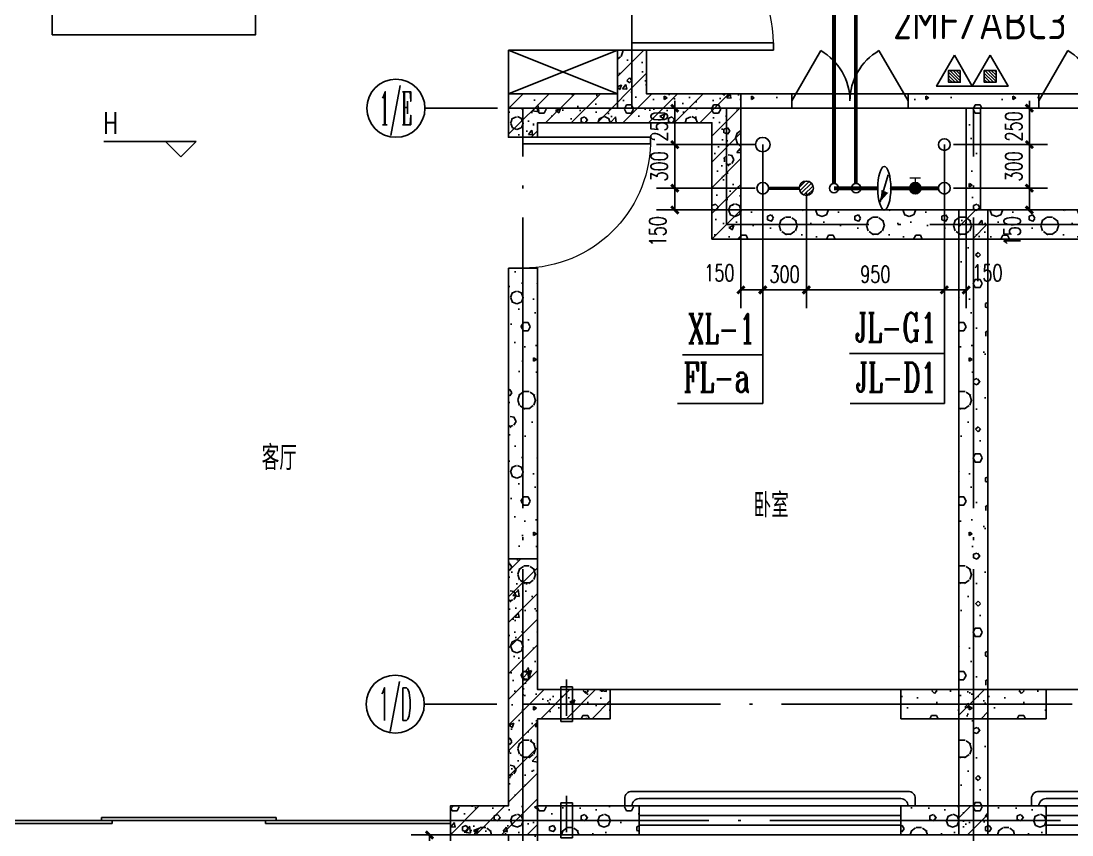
# Model space of a CAD drawing. Extents: x -287580 to -53108, y -522338 to -82629.
# Drawn here: x -147340 to -140107, y -471022 to -465422 of the extents above; entities that cross this region are included whole.
import ezdxf
from ezdxf.enums import TextEntityAlignment as Align

# ---------------------------------------------------------------- set-up
doc = ezdxf.new("R2010")
doc.units = 0
doc.header["$LTSCALE"] = 1000
doc.header["$MEASUREMENT"] = 0
for name, pattern in [('CONTINOUS', [0]), ('DASH', [0.35, 0.25, -0.1]), ('DOTE', [2.42, 2, -0.2, 0.02, -0.2])]:
    doc.linetypes.add(name, pattern=pattern)
for name, color, linetype in [('AXIS', 3, 'Continuous'), ('AXIS_TEXT', 7, 'Continuous'), ('DIM_ELEV', 3, 'Continuous'), ('DIM_废水', 3, 'Continuous'), ('DIM_消防', 3, 'Continuous'), ('DIM_给水', 3, 'Continuous'), ('DOTE', 99, 'Continuous'), ('EQUIP_地漏', 7, 'Continuous'), ('EQUIP_消防', 1, 'Continuous'), ('PIPE-废水', 31, 'Continuous'), ('PIPE-给水', 3, 'Continuous'), ('PUB_HATCH', 8, 'Continuous'), ('PUB_TEXT', 7, 'Continuous'), ('TWT_DIM', 3, 'Continuous'), ('VALVE_给水', 7, 'Continuous'), ('VPIPE-废水', 31, 'Continuous'), ('VPIPE-消防', 1, 'Continuous'), ('VPIPE-给水', 3, 'Continuous'), ('WALL', 9, 'Continuous'), ('WINDOW', 99, 'Continuous'), ('家具', 187, 'Continuous'), ('文字2', 7, 'Continuous'), ('栏杆', 169, 'Continuous'), ('空调、空调洞', 66, 'Continuous'), ('给排水标注', 4, 'Continuous'), ('给排水留洞', 6, 'Continuous'), ('面层', 215, 'Continuous'), ('面积', 6, 'Continuous')]:
    doc.layers.add(name, color=color, linetype=linetype)
doc.styles.add('_TCH_AXIS', font='COMPLEX', dxfattribs={"bigfont": 'GBCBIG'})
doc.styles.add('_TCH_DIM', font='SIMPLEX', dxfattribs={"bigfont": 'GBCBIG'})
doc.styles.add('_TCH_DIM_T3', font='SIMPLEX', dxfattribs={"width": 0.705882, "bigfont": 'GBCBIG'})
doc.styles.add('_TWT_SERIAL', font='COMPLEX', dxfattribs={"width": 0.8, "height": 3, "bigfont": 'HZTXT'})
doc.styles.add('COMPLEX', font='COMPLEX')
doc.styles.get("Standard").update_dxf_attribs({"font": 'gbenor.shx', "bigfont": 'gbcbig.shx'})
doc.dimstyles.new('_TWT_ARCH&&50', dxfattribs={"dimtxt": 114.75, "dimasz": 50, "dimexe": 125, "dimexo": 150, "dimgap": 50, "dimtad": 1, "dimdec": 0, "dimzin": 0, "dimdsep": 46, "dimtxsty": '_TCH_DIM_T3', "dimblk": 'ARCHTICK', "dimcen": 0.09, "dimclrd": 4, "dimclre": 4, "dimclrt": 4, "dimazin": 2, "dimtfac": 1, "dimtdec": 0, "dimtix": 1, "dimtmove": 2, "dimatfit": 3, "dimfxl": 0, "dimtolj": 1, "dimtzin": 0, "dimarcsym": 0})
pattern_1 = [(45, (225104.3, 821774), (-88.388348, 88.388348), []), (50, (225104.3, 821774), (358.63009, -31.37607), [37.5, -412.5]), (355, (225104.3, 821774), (-69.37567, 376.09607), [30, -330]), (100.4514, (225134.2, 821771.4), (289.25469, 344.71977), [31.8701, -350.57106]), (46.1842, (225104.3, 821874), (533.62052, -82.7595), [56.25, -618.75]), (96.6356, (225148.77, 821867.1), (467.33135, 487.05894), [47.80514, -525.8565]), (351.1842, (225104.3, 821874), (467.33097, 487.0593), [45, -495]), (21, (225154.3, 821849), (298.45353, -201.30945), [37.5, -412.5]), (326, (225154.3, 821849), (121.65767, 362.57502), [30, -330]), (71.4514, (225179.17, 821832.22), (420.11131, 161.26525), [31.8701, -350.57106]), (37.5, (225104.3, 821774), (6.079928, 166.446927), [0, -326, 0, -335, 0, -331.25]), (7.5, (225104.3, 821774), (131.53477, 197.205856), [0, -191, 0, -318.5, 0, -126.25]), (327.5, (224992.8, 821774), (266.911218, -11.277436), [0, -125, 0, -390, 0, -517.5]), (317.5, (224942.8, 821774), (291.593085, 50.05249), [0, -162.5, 0, -259, 0, -367.5])]
pattern_2 = [(45, (215520.8, 801911.87), (-88.388348, 88.388348), []), (50, (215520.8, 801911.87), (358.63009, -31.37607), [37.5, -412.5]), (355, (215520.8, 801911.87), (-69.37567, 376.09607), [30, -330]), (100.4514, (215550.7, 801909.25), (289.25469, 344.71977), [31.8701, -350.57106]), (46.1842, (215520.8, 802011.87), (533.62052, -82.7595), [56.25, -618.75]), (96.6356, (215565.27, 802004.97), (467.33135, 487.05894), [47.80514, -525.8565]), (351.1842, (215520.8, 802011.87), (467.33097, 487.0593), [45, -495]), (21, (215570.8, 801986.87), (298.45353, -201.30945), [37.5, -412.5]), (326, (215570.8, 801986.87), (121.65767, 362.57502), [30, -330]), (71.4514, (215595.67, 801970.1), (420.11131, 161.26525), [31.8701, -350.57106]), (37.5, (215520.8, 801911.87), (6.079928, 166.446927), [0, -326, 0, -335, 0, -331.25]), (7.5, (215520.8, 801911.87), (131.53477, 197.205856), [0, -191, 0, -318.5, 0, -126.25]), (327.5, (215409.3, 801911.87), (266.911218, -11.277436), [0, -125, 0, -390, 0, -517.5]), (317.5, (215359.3, 801911.87), (291.593085, 50.05249), [0, -162.5, 0, -259, 0, -367.5])]
pattern_3 = [(0, (177, -183), (300, 600), [0, -600]), (0, (-174, -264), (300, 600), [0, -600]), (0, (21, -270), (300, 600), [0, -600]), (0, (234, -93), (300, 600), [0, -600]), (0, (-15, -300), (300, 600), [0, -600]), (0, (294, 285), (300, 600), [0, -600]), (0, (111, 237), (300, 600), [0, -600]), (0, (207, 162), (300, 600), [0, -600]), (0, (-282, 150), (300, 600), [0, -600]), (0, (12, 123), (300, 600), [0, -600]), (0, (-102, -30), (300, 600), [0, -600]), (0, (-96, -255), (300, 600), [0, -600]), (0, (129, -279), (300, 600), [0, -600]), (0, (294, -15), (300, 600), [0, -600]), (0, (-267, -108), (300, 600), [0, -600]), (0, (-216, -6), (300, 600), [0, -600]), (0, (18, -48), (300, 600), [0, -600]), (0, (-66, -135), (300, 600), [0, -600]), (0, (-114, 63), (300, 600), [0, -600]), (0, (-39, 288), (300, 600), [0, -600]), (0, (-243, -234), (300, 600), [0, -600]), (0, (87, 165), (300, 600), [0, -600]), (0, (-192, 174), (300, 600), [0, -600]), (0, (-240, 252), (300, 600), [0, -600]), (130.601294, (257.143, 97.143), (-1499.9999834, 1800.0000079), [26.34155, -11037.111]), (18.434949, (214.29, 108.57), (1499.999994, 599.999996), [27.10524, -3767.6279]), (90, (214.3, 82.86), (300, 600), [25.7143, -1174.28565]), (161.56505, (240, 74.29), (-1500.000008, 599.999955), [27.10524, -3767.6279]), (53.130102, (240, 74.29), (300, 600), [28.5714, -2971.4285]), (135, (262.86, -231.43), (-300.00004, 599.99996), [24.24366, -1672.8126]), (45, (228.57, -231.43), (300, 600), [24.24366, -1672.8126]), (135, (245.71, -248.57), (-300.00004, 599.99996), [24.24366, -1672.8126]), (45, (245.71, -248.57), (300, 600), [24.24366, -1672.8126]), (116.56505, (-25.7, 171.43), (-5e-05, 1199.99997), [31.9438, -638.8765]), (180, (-40, 200), (-300, 600), [34.2857, -565.71425]), (63.43495, (-88.57, 171.43), (3e-06, 1200), [31.9438, -638.8765]), (116.56505, (-74.3, 142.86), (-5e-05, 1199.99997), [31.9438, -638.8765]), (0, (-74.3, 142.86), (300, 600), [34.2857, -565.71425]), (63.43495, (-40, 142.86), (3e-06, 1200), [31.9438, -638.8765]), (107.102728, (200, -31.429), (-899.9999656, 3000.0000048), [38.86135, -16282.9025]), (143.972626, (188.57, 5.714), (-5699.9999277, 4199.9999952), [38.86135, -8122.02]), (180, (157.14, 28.6), (-300, 600), [37.14286, -562.8571]), (36.027373, (88.57, 5.714), (5699.999958, 4199.9999547), [38.86135, -8122.02]), (71.565051, (77.14, -28.57), (900.000005, 2999.999995), [36.1403, -3758.5928]), (107.102728, (88.571, -65.714), (-899.9999656, 3000.0000048), [38.86135, -16282.9025]), (143.972626, (120, -88.57), (-5699.9999277, 4199.9999952), [38.86135, -8122.02]), (0, (120, -88.6), (300, 600), [37.14286, -562.8571]), (36.027373, (157.143, -88.57), (5699.999958, 4199.9999547), [38.86135, -8122.02]), (71.565051, (188.57, -65.71), (900.000005, 2999.999995), [36.1403, -3758.5928]), (150.255118, (205.714, 248.57), (-900.000002, 599.999993), [23.035, -4814.3196]), (90, (185.7, 237.14), (300, 600), [22.85714, -1177.14275]), (29.744881, (185.714, 237.14), (900, 599.999997), [23.035, -4814.3196]), (116.56505, (65.7, -177.14), (-5e-05, 1199.99997), [31.9438, -638.8765]), (168.690067, (51.43, -148.57), (-2700.000002, 599.999985), [29.13725, -6089.6855]), (41.185925, (0, -162.857), (7499.9999546, 6599.9999423), [30.37184, -12725.802]), (90, (0, -191.43), (300, 600), [28.5714, -1171.4285]), (138.814074, (22.857, -211.429), (-7499.9998667, 6600.000042), [30.37184, -12725.802]), (16.699244, (22.857, -211.429), (9899.9999255, 2999.9999686), [29.82945, -12498.5375]), (60.945396, (51.43, -202.857), (299.9999992, 599.9999947), [29.4161, -12325.3395]), (109.983106, (-185.714, 74.286), (-1500.0000056, 4199.9999889), [33.442, -14012.1975]), (155.556045, (-197.143, 105.714), (-3900.0000149, 1799.9999626), [34.523, -14465.1315]), (24.4439547, (-260, 105.714), (3900.000002, 1799.9999913), [34.523, -14465.1315]), (70.0168934, (-271.429, 74.286), (1500.0000045, 4199.9999896), [33.442, -14012.1975]), (109.983106, (-260, 42.857), (-1500.0000056, 4199.9999889), [33.442, -14012.1975]), (160.016893, (-228.57, 31.43), (-1500.000001, 599.9999727), [33.442, -6989.3775]), (19.983107, (-228.57, 31.43), (1499.999992, 599.999999), [33.442, -6989.3775]), (70.0168934, (-197.143, 42.857), (1500.0000045, 4199.9999896), [33.442, -14012.1975]), (122.005383, (37.14, 20), (-300.00004, 599.999969), [26.9542, -5633.434]), (18.434949, (-2.86, 34.29), (1499.999994, 599.999996), [27.10524, -3767.6279]), (90, (-2.86, 8.57), (300, 600), [25.7143, -1174.28565]), (161.56505, (22.86, 0), (-1500.000008, 599.999955), [27.10524, -3767.6279]), (54.462322, (22.857, 0), (2099.999997, 2999.9999955), [24.5781, -10298.2115]), (116.56505, (-137.14, -125.7), (-5e-05, 1199.99997), [31.9438, -638.8765]), (180, (-151.4, -97.14), (-300, 600), [31.4286, -568.5714]), (59.036243, (-200, -125.714), (300.000001, 599.999997), [33.3197, -6963.822]), (120.963756, (-182.857, -154.286), (-300.000041, 599.9999724), [33.3197, -6963.822]), (0, (-182.86, -154.3), (300, 600), [31.4286, -568.5714]), (63.43495, (-151.43, -154.3), (3e-06, 1200), [31.9438, -638.8765])]

# ---------------------------------------------------------------- blocks, each defined once
blk = doc.blocks.new('SDFASDFS')
at = {"layer": '给排水标注', "ltscale": 0.05, "const_width": 56.3}
blk.add_lwpolyline([(-45303, -121619, -1), (-45303, -121676, -1)], format="xyb", close=True, dxfattribs=at)
at = {"layer": '给排水标注', "ltscale": 0.05, "const_width": 11.4}
for points in [[(-45201, -121592), (-45201, -121703)], [(-45246, -121647), (-45201, -121647)]]:
    blk.add_lwpolyline(points, dxfattribs=at)
at = {"layer": '给排水标注', "ltscale": 0.05}
blk.add_circle((-45303, -121647), 56.8, dxfattribs=at)
blk = doc.blocks.new('A$C06D6341B')
at = {"layer": '空调、空调洞', "linetype": 'DASH'}
for p, q in [((80, 290), (0, 290)), ((0, 290), (0, 50)), ((40, 0), (40, 340)), ((80, 50), (80, 290)), ((0, 50), (80, 50))]:
    blk.add_line(p, q, dxfattribs=at)
blk = doc.blocks.new('A$C35BA6BDB')
at = {"layer": 'PUB_HATCH'}
h = blk.add_hatch(dxfattribs=at)
h.set_pattern_fill('钢筋混凝土', color=256, scale=50, style=0)
h.set_pattern_definition(pattern_1)
h.paths.add_polyline_path([(10550, 5400), (10550, 5100), (11200, 5100), (11200, 4100), (11000, 4100), (11000, 4900), (10350, 4900), (9800, 4900), (9800, 4800), (9600, 4800), (9600, 5100), (10350, 5100), (10350, 5400)])
h = blk.add_hatch(dxfattribs=at)
h.set_pattern_fill('钢筋混凝土', color=256, scale=50, style=0)
h.set_pattern_definition(pattern_1)
h.paths.add_polyline_path([(9800, 1900), (9800, 1000), (10300, 1000), (10300, 800), (9800, 800), (9800, 0), (9200, 0), (9200, 200), (9600, 200), (9600, 1000), (9600, 1900)])
at = {"layer": 'WALL'}
for points in [[(10550, 5400), (10550, 5100), (11200, 5100), (11200, 4100), (11000, 4100), (11000, 4900), (10350, 4900), (9800, 4900), (9800, 4800), (9600, 4800), (9600, 5100), (10350, 5100), (10350, 5400)], [(9800, 1900), (9800, 1000), (10300, 1000), (10300, 800), (9800, 800), (9800, 0), (9200, 0), (9200, 200), (9600, 200), (9600, 1000), (9600, 1900)]]:
    blk.add_lwpolyline(points, close=True, dxfattribs=at)
blk = doc.blocks.new('A$C47FD7EE8')
at = {"layer": 'PUB_HATCH'}
h = blk.add_hatch(dxfattribs=at)
h.set_pattern_fill('钢筋混凝土', color=256, scale=50, style=0)
h.set_pattern_definition(pattern_2)
h.paths.add_polyline_path([(12900, 6400), (12700, 6400), (12700, 6200), (12900, 6200)])
h = blk.add_hatch(dxfattribs=at)
h.set_pattern_fill('钢筋混凝土', color=256, scale=50, style=0)
h.set_pattern_definition(pattern_2)
h.paths.add_polyline_path([(12900, 3100), (12700, 3100), (12700, 2900), (12900, 2900)])
h = blk.add_hatch(dxfattribs=at)
h.set_pattern_fill('钢筋混凝土', color=256, scale=50, style=0)
h.set_pattern_definition(pattern_2)
h.paths.add_polyline_path([(12900, 2300), (12700, 2300), (12700, 2100), (12900, 2100)])
at = {"color": 6}
for points in [[(12900, 6400), (12700, 6400), (12700, 6200), (12900, 6200)], [(12900, 3100), (12700, 3100), (12700, 2900), (12900, 2900)], [(12900, 2300), (12700, 2300), (12700, 2100), (12900, 2100)]]:
    blk.add_lwpolyline(points, close=True, dxfattribs=at)
blk = doc.blocks.new('_ArchTick')
at = {"color": 0, "linetype": 'ByBlock', "const_width": 0.4}
blk.add_lwpolyline([(-0.5, -0.5), (0.5, 0.5)], dxfattribs=at)
blk = doc.blocks.new('*D724')
at = {"layer": 'Defpoints', "color": 0}
for p in [(-142840, -466571.7), (-142136.2, -466571.7), (-142136.2, -466721.5)]:
    blk.add_point(p, dxfattribs=at)
at = {"layer": 'TWT_DIM', "color": 4, "lineweight": -2}
for p, q in [((-142286.2, -466571.7), (-142965, -466571.7)), ((-142840, -466721.5), (-142840, -466571.7)), ((-142286.2, -466721.5), (-142965, -466721.5))]:
    blk.add_line(p, q, dxfattribs=at)
at = {"layer": 'TWT_DIM', "color": 4, "lineweight": -2, "xscale": 50, "yscale": 50, "zscale": 50}
for p, rotation in [((-142840, -466571.7), 90), ((-142840, -466721.5), 270)]:
    blk.add_blockref('_ArchTick', p, dxfattribs=dict(at, rotation=rotation))
at = {"layer": 'TWT_DIM', "color": 4, "insert": (-142957.5, -466867.9), "char_height": 114.75, "attachment_point": 5, "rotation": 90, "style": '_TCH_DIM_T3'}
blk.add_mtext('\\A1;150', dxfattribs=at)
blk = doc.blocks.new('*D725')
at = {"layer": 'Defpoints', "color": 0}
for p in [(-142840, -466271.7), (-142136.2, -466271.7), (-142136.2, -466571.7)]:
    blk.add_point(p, dxfattribs=at)
at = {"layer": 'TWT_DIM', "color": 4, "lineweight": -2}
for p, q in [((-142840, -466271.7), (-142840, -466221.7)), ((-142286.2, -466271.7), (-142965, -466271.7)), ((-142840, -466571.7), (-142840, -466271.7)), ((-142286.2, -466571.7), (-142965, -466571.7)), ((-142840, -466571.7), (-142840, -466621.7))]:
    blk.add_line(p, q, dxfattribs=at)
at = {"layer": 'TWT_DIM', "color": 4, "lineweight": -2, "xscale": 50, "yscale": 50, "zscale": 50}
for p, rotation in [((-142840, -466271.7), 270), ((-142840, -466571.7), 90)]:
    blk.add_blockref('_ArchTick', p, dxfattribs=dict(at, rotation=rotation))
at = {"layer": 'TWT_DIM', "color": 4, "insert": (-142947.4, -466421.7), "char_height": 114.75, "attachment_point": 5, "rotation": 90, "style": '_TCH_DIM_T3'}
blk.add_mtext('\\A1;300', dxfattribs=at)
blk = doc.blocks.new('*D726')
at = {"layer": 'Defpoints', "color": 0}
for p in [(-142840, -466021.5), (-142136.2, -466021.5), (-142136.2, -466271.7)]:
    blk.add_point(p, dxfattribs=at)
at = {"layer": 'TWT_DIM', "color": 4, "lineweight": -2}
for p, q in [((-142840, -466021.5), (-142840, -465971.5)), ((-142286.2, -466021.5), (-142965, -466021.5)), ((-142840, -466271.7), (-142840, -466021.5)), ((-142286.2, -466271.7), (-142965, -466271.7)), ((-142840, -466271.7), (-142840, -466321.7))]:
    blk.add_line(p, q, dxfattribs=at)
at = {"layer": 'TWT_DIM', "color": 4, "lineweight": -2, "xscale": 50, "yscale": 50, "zscale": 50}
for p, rotation in [((-142840, -466021.5), 270), ((-142840, -466271.7), 90)]:
    blk.add_blockref('_ArchTick', p, dxfattribs=dict(at, rotation=rotation))
at = {"layer": 'TWT_DIM', "color": 4, "insert": (-142947.4, -466146.6), "char_height": 114.75, "attachment_point": 5, "rotation": 90, "style": '_TCH_DIM_T3'}
blk.add_mtext('\\A1;250', dxfattribs=at)
blk = doc.blocks.new('*D727')
at = {"layer": 'Defpoints', "color": 0}
for p in [(-141071.5, -466571.7), (-140400, -466571.7), (-141071.5, -466721.5)]:
    blk.add_point(p, dxfattribs=at)
at = {"layer": 'TWT_DIM', "color": 4, "lineweight": -2}
for p, q in [((-140921.5, -466571.7), (-140275, -466571.7)), ((-140400, -466721.5), (-140400, -466571.7)), ((-140921.5, -466721.5), (-140275, -466721.5))]:
    blk.add_line(p, q, dxfattribs=at)
at = {"layer": 'TWT_DIM', "color": 4, "lineweight": -2, "xscale": 50, "yscale": 50, "zscale": 50}
for p, rotation in [((-140400, -466571.7), 90), ((-140400, -466721.5), 270)]:
    blk.add_blockref('_ArchTick', p, dxfattribs=dict(at, rotation=rotation))
at = {"layer": 'TWT_DIM', "color": 4, "insert": (-140517.5, -466867.9), "char_height": 114.75, "attachment_point": 5, "rotation": 90, "style": '_TCH_DIM_T3'}
blk.add_mtext('\\A1;150', dxfattribs=at)
blk = doc.blocks.new('*D728')
at = {"layer": 'Defpoints', "color": 0}
for p in [(-141071.5, -466271.7), (-140400, -466271.7), (-141071.5, -466571.7)]:
    blk.add_point(p, dxfattribs=at)
at = {"layer": 'TWT_DIM', "color": 4, "lineweight": -2}
for p, q in [((-140400, -466271.7), (-140400, -466221.7)), ((-140921.5, -466271.7), (-140275, -466271.7)), ((-140400, -466571.7), (-140400, -466271.7)), ((-140921.5, -466571.7), (-140275, -466571.7)), ((-140400, -466571.7), (-140400, -466621.7))]:
    blk.add_line(p, q, dxfattribs=at)
at = {"layer": 'TWT_DIM', "color": 4, "lineweight": -2, "xscale": 50, "yscale": 50, "zscale": 50}
for p, rotation in [((-140400, -466271.7), 270), ((-140400, -466571.7), 90)]:
    blk.add_blockref('_ArchTick', p, dxfattribs=dict(at, rotation=rotation))
at = {"layer": 'TWT_DIM', "color": 4, "insert": (-140507.4, -466421.7), "char_height": 114.75, "attachment_point": 5, "rotation": 90, "style": '_TCH_DIM_T3'}
blk.add_mtext('\\A1;300', dxfattribs=at)
blk = doc.blocks.new('*D729')
at = {"layer": 'Defpoints', "color": 0}
for p in [(-141071.5, -466021.5), (-140400, -466021.5), (-141071.5, -466271.7)]:
    blk.add_point(p, dxfattribs=at)
at = {"layer": 'TWT_DIM', "color": 4, "lineweight": -2}
for p, q in [((-140400, -466021.5), (-140400, -465971.5)), ((-140921.5, -466021.5), (-140275, -466021.5)), ((-140400, -466271.7), (-140400, -466021.5)), ((-140921.5, -466271.7), (-140275, -466271.7)), ((-140400, -466271.7), (-140400, -466321.7))]:
    blk.add_line(p, q, dxfattribs=at)
at = {"layer": 'TWT_DIM', "color": 4, "lineweight": -2, "xscale": 50, "yscale": 50, "zscale": 50}
for p, rotation in [((-140400, -466021.5), 270), ((-140400, -466271.7), 90)]:
    blk.add_blockref('_ArchTick', p, dxfattribs=dict(at, rotation=rotation))
at = {"layer": 'TWT_DIM', "color": 4, "insert": (-140507.4, -466146.6), "char_height": 114.75, "attachment_point": 5, "rotation": 90, "style": '_TCH_DIM_T3'}
blk.add_mtext('\\A1;250', dxfattribs=at)
blk = doc.blocks.new('*D730')
at = {"layer": 'Defpoints', "color": 0}
for p in [(-142385, -466453), (-142234.7, -466453), (-142234.7, -467271.5)]:
    blk.add_point(p, dxfattribs=at)
at = {"layer": 'TWT_DIM', "color": 4, "lineweight": -2}
for p, q in [((-142385, -466603), (-142385, -467396.5)), ((-142234.7, -466603), (-142234.7, -467396.5)), ((-142385, -467271.5), (-142234.7, -467271.5))]:
    blk.add_line(p, q, dxfattribs=at)
at = {"layer": 'TWT_DIM', "color": 4, "lineweight": -2, "xscale": 50, "yscale": 50, "zscale": 50, "rotation": 180}
blk.add_blockref('_ArchTick', (-142385, -467271.5), dxfattribs=at)
at = {"layer": 'TWT_DIM', "color": 4, "lineweight": -2, "xscale": 50, "yscale": 50, "zscale": 50}
blk.add_blockref('_ArchTick', (-142234.7, -467271.5), dxfattribs=at)
at = {"layer": 'TWT_DIM', "color": 4, "insert": (-142533.4, -467154), "char_height": 114.75, "attachment_point": 5, "style": '_TCH_DIM_T3'}
blk.add_mtext('\\A1;150', dxfattribs=at)
blk = doc.blocks.new('*D731')
at = {"layer": 'Defpoints', "color": 0}
for p in [(-142234.7, -466453), (-141934.7, -466453), (-141934.7, -467271.5)]:
    blk.add_point(p, dxfattribs=at)
at = {"layer": 'TWT_DIM', "color": 4, "lineweight": -2}
for p, q in [((-142234.7, -466603), (-142234.7, -467396.5)), ((-141934.7, -466603), (-141934.7, -467396.5)), ((-142234.7, -467271.5), (-142284.7, -467271.5)), ((-142234.7, -467271.5), (-141934.7, -467271.5)), ((-141934.7, -467271.5), (-141884.7, -467271.5))]:
    blk.add_line(p, q, dxfattribs=at)
at = {"layer": 'TWT_DIM', "color": 4, "lineweight": -2, "xscale": 50, "yscale": 50, "zscale": 50}
blk.add_blockref('_ArchTick', (-142234.7, -467271.5), dxfattribs=at)
at = {"layer": 'TWT_DIM', "color": 4, "lineweight": -2, "xscale": 50, "yscale": 50, "zscale": 50, "rotation": 180}
blk.add_blockref('_ArchTick', (-141934.7, -467271.5), dxfattribs=at)
at = {"layer": 'TWT_DIM', "color": 4, "insert": (-142084.7, -467164.1), "char_height": 114.75, "attachment_point": 5, "style": '_TCH_DIM_T3'}
blk.add_mtext('\\A1;300', dxfattribs=at)
blk = doc.blocks.new('*D732')
at = {"layer": 'Defpoints', "color": 0}
for p in [(-141934.7, -466453), (-140985, -466453), (-140985, -467271.5)]:
    blk.add_point(p, dxfattribs=at)
at = {"layer": 'TWT_DIM', "color": 4, "lineweight": -2}
for p, q in [((-141934.7, -466603), (-141934.7, -467396.5)), ((-140985, -466603), (-140985, -467396.5)), ((-141934.7, -467271.5), (-140985, -467271.5))]:
    blk.add_line(p, q, dxfattribs=at)
at = {"layer": 'TWT_DIM', "color": 4, "lineweight": -2, "xscale": 50, "yscale": 50, "zscale": 50, "rotation": 180}
blk.add_blockref('_ArchTick', (-141934.7, -467271.5), dxfattribs=at)
at = {"layer": 'TWT_DIM', "color": 4, "lineweight": -2, "xscale": 50, "yscale": 50, "zscale": 50}
blk.add_blockref('_ArchTick', (-140985, -467271.5), dxfattribs=at)
at = {"layer": 'TWT_DIM', "color": 4, "insert": (-141459.8, -467164.1), "char_height": 114.75, "attachment_point": 5, "style": '_TCH_DIM_T3'}
blk.add_mtext('\\A1;950', dxfattribs=at)
blk = doc.blocks.new('*D733')
at = {"layer": 'Defpoints', "color": 0}
for p in [(-140985, -466453), (-140835, -466453), (-140835, -467271.5)]:
    blk.add_point(p, dxfattribs=at)
at = {"layer": 'TWT_DIM', "color": 4, "lineweight": -2}
for p, q in [((-140985, -466603), (-140985, -467396.5)), ((-140835, -466603), (-140835, -467396.5)), ((-140985, -467271.5), (-140835, -467271.5))]:
    blk.add_line(p, q, dxfattribs=at)
at = {"layer": 'TWT_DIM', "color": 4, "lineweight": -2, "xscale": 50, "yscale": 50, "zscale": 50, "rotation": 180}
blk.add_blockref('_ArchTick', (-140985, -467271.5), dxfattribs=at)
at = {"layer": 'TWT_DIM', "color": 4, "lineweight": -2, "xscale": 50, "yscale": 50, "zscale": 50}
blk.add_blockref('_ArchTick', (-140835, -467271.5), dxfattribs=at)
at = {"layer": 'TWT_DIM', "color": 4, "insert": (-140688.6, -467154), "char_height": 114.75, "attachment_point": 5, "style": '_TCH_DIM_T3'}
blk.add_mtext('\\A1;150', dxfattribs=at)
blk = doc.blocks.new('*D758')
at = {"layer": 'Defpoints', "color": 0}
for p in [(-144529, -471021.5), (-143985, -471021.5), (-143985, -471371.5)]:
    blk.add_point(p, dxfattribs=at)
at = {"layer": 'TWT_DIM', "color": 4, "lineweight": -2}
for p, q in [((-144135, -471021.5), (-144654, -471021.5)), ((-144529, -471371.5), (-144529, -471021.5)), ((-144135, -471371.5), (-144654, -471371.5))]:
    blk.add_line(p, q, dxfattribs=at)
at = {"layer": 'TWT_DIM', "color": 4, "lineweight": -2, "xscale": 50, "yscale": 50, "zscale": 50}
for p, rotation in [((-144529, -471021.5), 90), ((-144529, -471371.5), 270)]:
    blk.add_blockref('_ArchTick', p, dxfattribs=dict(at, rotation=rotation))
at = {"layer": 'TWT_DIM', "color": 4, "insert": (-144636.4, -471196.5), "char_height": 114.75, "attachment_point": 5, "rotation": 90, "style": '_TCH_DIM_T3'}
blk.add_mtext('\\A1;350', dxfattribs=at)
blk = doc.blocks.new('$VALVE$00000742')
blk.add_line((-92.6, -92.6), (92.8, 92.8))
blk.add_lwpolyline([(92.8, 92.8, 0, 50, 0), (-13.3, 21.7, 50, 50, 0)], format="xyseb")
blk.add_circle((0, 0), 150)
for p in [(-150, 0), (150, 0)]:
    blk.add_point(p)
blk = doc.blocks.new('$TwtSys$00000141')
for p, q in [((-94, 8), (-10, 92)), ((-94, 8), (-10, 92)), ((-87, -35), (35, 87)), ((-87, -35), (35, 87)), ((-66, -66), (66, 66)), ((-66, -66), (66, 66)), ((-32, -87), (88, 33)), ((-32, -87), (88, 33)), ((11, -92), (92, -11)), ((11, -92), (92, -11))]:
    blk.add_line(p, q)
blk.add_circle((0, 0), 94)
blk.add_circle((0, 0), 94)
blk = doc.blocks.new('$ATTACHMENT$00000214')
h = blk.add_hatch()
h.set_pattern_fill('ANSI31', color=256, scale=200, style=0)
h.set_pattern_definition([(45, (-38543.802, -6842.639), (-17.67767, 17.67767), [])])
h.paths.add_polyline_path([(-65, 2), (65, 2), (65, -128), (-65, -128)])
for points in [[(0, 172), (-198, -172), (198, -172)], [(-65, 2), (65, 2), (65, -128), (-65, -128)]]:
    blk.add_lwpolyline(points, close=True)
blk = doc.blocks.new('$DorLib2D$00000132')
at = {"color": 0, "linetype": 'Continuous'}
for p, q in [((-0.5, 0.1042), (-0.5, 0)), ((-0.1467, 0.1042), (-0.5, 0.1042)), ((-0.1467, 0), (-0.1467, 0.1042)), ((0.1467, 0.1042), (0.5, 0.1042)), ((0.1467, 0), (0.1467, 0.1042)), ((0.5, 0.1042), (0.5, 0)), ((-0.5, 0), (-0.1467, 0)), ((-0.1667, 0), (0.1667, 0)), ((-0.1667, -0.1042), (-0.1667, 0)), ((0.5, 0), (0.1467, 0)), ((0.1667, 0), (0.1667, -0.1042)), ((0.1667, -0.1042), (-0.1667, -0.1042))]:
    blk.add_line(p, q, dxfattribs=at)
blk = doc.blocks.new('$WINLIB2D$00000001')
at = {"color": 0}
for points in [[(-0.5, 0.5), (-0.5, -0.5)], [(-0.5, 0.5), (0.5, 0.5)], [(0.5, -0.5), (0.5, 0.5)], [(0.5, 0.1667), (-0.5, 0.1667)], [(0.5, -0.1667), (-0.5, -0.1667)], [(-0.5, -0.5), (0.5, -0.5)]]:
    blk.add_lwpolyline(points, dxfattribs=at)
blk = doc.blocks.new('$DorLib2D$00000231')
at = {"color": 0}
for p, q in [((-0.5, 0), (-0.25, 0.433)), ((0.5, 0), (0.25, 0.433))]:
    blk.add_line(p, q, dxfattribs=at)
for centre, start, end in [((-0.5, 0), 0, 60), ((0.5, 0), 120, 180)]:
    blk.add_arc(centre, 0.5, start, end, dxfattribs=at)
blk = doc.blocks.new('$DorLib2D$00000001')
for p, q in [((0.45, 0.975), (0.5, 0.975)), ((0.45, 0), (0.45, 0.975)), ((0.5, 0), (0.5, 0.975)), ((0.5, 0), (0.45, 0))]:
    blk.add_line(p, q)
at = {"lineweight": 13}
blk.add_arc((0.475, 0), 0.975, 91.46928, 180, dxfattribs=at)
blk = doc.blocks.new('_AXISO')
blk.add_circle((0, 0), 0.5)
at = {"layer": 'AXIS_TEXT', "style": 'COMPLEX', "width": 1.041667}
blk.add_attdef('A', text='', height=0.56, dxfattribs=at).set_placement((-0.25, -0.28), (0.25, -0.28), align=Align.FIT)

msp = doc.modelspace()

# ---------------------------------------------------------------- hatches: boundary and pattern name
at = {"layer": 'PUB_HATCH'}
h = msp.add_hatch(dxfattribs=at)
h.set_pattern_fill('加气混凝土', color=256, scale=50, style=0)
h.set_pattern_definition(pattern_3)
h.paths.add_polyline_path([(-143035, -465921.5), (-143035, -465621.5), (-143235, -465621.5), (-143235, -466021.5), (-143135, -466021.5)])
h = msp.add_hatch(dxfattribs=at)
h.set_pattern_fill('加气混凝土', color=256, scale=50, style=0)
h.set_pattern_definition(pattern_3)
h.paths.add_polyline_path([(-143135, -466021.5), (-143135, -466121.5), (-142585, -466121.5), (-142485, -466054.8), (-142485, -465921.5), (-143035, -465921.5)])
h = msp.add_hatch(dxfattribs=at)
h.set_pattern_fill('加气混凝土', color=256, scale=50, style=0)
h.set_pattern_definition(pattern_3)
h.paths.add_polyline_path([(-142485, -466054.8), (-142385, -466121.5), (-142385, -465921.5), (-142485, -465921.5)])
h = msp.add_hatch(dxfattribs=at)
h.set_pattern_fill('加气混凝土', color=256, scale=50, style=0)
h.set_pattern_definition(pattern_3)
h.paths.add_polyline_path([(-142385, -466021.5), (-142035, -466021.5), (-142035, -465921.5), (-142385, -465921.5)])
h = msp.add_hatch(dxfattribs=at)
h.set_pattern_fill('加气混凝土', color=256, scale=50, style=0)
h.set_pattern_definition(pattern_3)
h.paths.add_polyline_path([(-140785, -465921.5), (-141235, -465921.5), (-141235, -466021.5), (-140835, -466021.5), (-140785, -465988.2)])
h = msp.add_hatch(dxfattribs=at)
h.set_pattern_fill('加气混凝土', color=256, scale=50, style=0)
h.set_pattern_definition(pattern_3)
h.paths.add_polyline_path([(-140735, -466021.5), (-140335, -466021.5), (-140335, -465921.5), (-140785, -465921.5), (-140785, -465988.2)])
h = msp.add_hatch(dxfattribs=at)
h.set_pattern_fill('加气混凝土', color=256, scale=50, style=0)
h.set_pattern_definition(pattern_3)
h.paths.add_polyline_path([(-143985, -466121.5), (-143885, -466088.2), (-143885, -466021.5), (-143985, -466021.5)])
h = msp.add_hatch(dxfattribs=at)
h.set_pattern_fill('加气混凝土', color=256, scale=50, style=0)
h.set_pattern_definition(pattern_3)
h.paths.add_polyline_path([(-143885, -466088.2), (-143785, -466121.5), (-143135, -466121.5), (-143135, -466021.5), (-143885, -466021.5)])
h = msp.add_hatch(dxfattribs=at)
h.set_pattern_fill('加气混凝土', color=256, scale=50, style=0)
h.set_pattern_definition(pattern_3)
h.paths.add_polyline_path([(-140785, -465988.2), (-140835, -466021.5), (-140835, -466721.5), (-140785, -466821.5), (-140735, -466721.5), (-140735, -466021.5)])
h = msp.add_hatch(dxfattribs=at)
h.set_pattern_fill('加气混凝土', color=256, scale=50, style=0)
h.set_pattern_definition(pattern_3)
h.paths.add_polyline_path([(-143985, -466121.5), (-143985, -466221.5), (-143785, -466221.5), (-143785, -466121.5), (-143885, -466088.2)])
h = msp.add_hatch(dxfattribs=at)
h.set_pattern_fill('加气混凝土', color=256, scale=50, style=0)
h.set_pattern_definition(pattern_3)
h.paths.add_polyline_path([(-142485, -466054.8), (-142585, -466121.5), (-142585, -466921.5), (-142385, -466721.5), (-142385, -466121.5)])
h = msp.add_hatch(dxfattribs=at)
h.set_pattern_fill('加气混凝土', color=256, scale=50, style=0)
h.set_pattern_definition(pattern_3)
h.paths.add_polyline_path([(-142385, -466721.5), (-142585, -466921.5), (-140885, -466921.5), (-140785, -466821.5), (-140835, -466721.5)])
h = msp.add_hatch(dxfattribs=at)
h.set_pattern_fill('加气混凝土', color=256, scale=50, style=0)
h.set_pattern_definition(pattern_3)
h.paths.add_polyline_path([(-138985, -466921.5), (-139185, -466721.5), (-140735, -466721.5), (-140785, -466821.5), (-140685, -466921.5)])
h = msp.add_hatch(dxfattribs=at)
h.set_pattern_fill('加气混凝土', color=256, scale=50, style=0)
h.set_pattern_definition(pattern_3)
h.paths.add_polyline_path([(-140785, -466821.5), (-140885, -466921.5), (-140885, -470021.5), (-140785, -470121.5), (-140685, -470021.5), (-140685, -466921.5)])
h = msp.add_hatch(dxfattribs=at)
h.set_pattern_fill('加气混凝土', color=256, scale=50, style=0)
h.set_pattern_definition(pattern_3)
h.paths.add_polyline_path([(-143785, -470021.5), (-143785, -467121.5), (-143985, -467121.5), (-143985, -470121.5), (-143825, -470121.5)])
h = msp.add_hatch(dxfattribs=at)
h.set_pattern_fill('加气混凝土', color=256, scale=50, style=0)
h.set_pattern_definition(pattern_3)
h.paths.add_polyline_path([(-143825, -470121.5), (-143785, -470221.5), (-143285, -470221.5), (-143285, -470021.5), (-143785, -470021.5)])
h = msp.add_hatch(dxfattribs=at)
h.set_pattern_fill('加气混凝土', color=256, scale=50, style=0)
h.set_pattern_definition(pattern_3)
h.paths.add_polyline_path([(-141285, -470221.5), (-140885, -470221.5), (-140785, -470121.5), (-140885, -470021.5), (-141285, -470021.5)])
h = msp.add_hatch(dxfattribs=at)
h.set_pattern_fill('加气混凝土', color=256, scale=50, style=0)
h.set_pattern_definition(pattern_3)
h.paths.add_polyline_path([(-140285, -470021.5), (-140685, -470021.5), (-140785, -470121.5), (-140685, -470221.5), (-140285, -470221.5)])
h = msp.add_hatch(dxfattribs=at)
h.set_pattern_fill('加气混凝土', color=256, scale=50, style=0)
h.set_pattern_definition(pattern_3)
h.paths.add_polyline_path([(-143885, -470921.5), (-143785, -470821.5), (-143785, -470221.5), (-143825, -470121.5), (-143985, -470121.5), (-143985, -470821.5)])
h = msp.add_hatch(dxfattribs=at)
h.set_pattern_fill('加气混凝土', color=256, scale=50, style=0)
h.set_pattern_definition(pattern_3)
h.paths.add_polyline_path([(-140785, -470121.5), (-140885, -470221.5), (-140885, -470821.5), (-140785, -470888.2), (-140685, -470821.5), (-140685, -470221.5)])
h = msp.add_hatch(dxfattribs=at)
h.set_pattern_fill('加气混凝土', color=256, scale=50, style=0)
h.set_pattern_definition(pattern_3)
h.paths.add_polyline_path([(-143985, -470821.5), (-144385, -470821.5), (-144385, -471021.5), (-143985, -471021.5), (-143885, -470921.5)])
h = msp.add_hatch(dxfattribs=at)
h.set_pattern_fill('加气混凝土', color=256, scale=50, style=0)
h.set_pattern_definition(pattern_3)
h.paths.add_polyline_path([(-143785, -471021.5), (-143085, -471021.5), (-143085, -470821.5), (-143785, -470821.5), (-143885, -470921.5)])
h = msp.add_hatch(dxfattribs=at)
h.set_pattern_fill('加气混凝土', color=256, scale=50, style=0)
h.set_pattern_definition(pattern_3)
h.paths.add_polyline_path([(-140885, -470821.5), (-141285, -470821.5), (-141285, -471021.5), (-140785, -471021.5), (-140785, -470888.2)])
h = msp.add_hatch(dxfattribs=at)
h.set_pattern_fill('加气混凝土', color=256, scale=50, style=0)
h.set_pattern_definition(pattern_3)
h.paths.add_polyline_path([(-140785, -471021.5), (-140285, -471021.5), (-140285, -470821.5), (-140685, -470821.5), (-140785, -470888.2)])
h = msp.add_hatch(dxfattribs=at)
h.set_pattern_fill('加气混凝土', color=256, scale=50, style=0)
h.set_pattern_definition(pattern_3)
h.paths.add_polyline_path([(-143985, -473121.5), (-143785, -472921.5), (-143785, -471021.5), (-143885, -470921.5), (-143985, -471021.5)])

# ---------------------------------------------------------------- linework, layer by layer
at = {"layer": 'AXIS'}
for p, q in [((-144060, -466021.5), (-144560, -466021.5)), ((-144064.5, -470121.5), (-144564.5, -470121.5))]:
    msp.add_line(p, q, dxfattribs=at)
at = {"layer": 'DIM_ELEV'}
for p, q in [((-146134.9, -466250.2), (-146768.9, -466250.2)), ((-146239.9, -466355.2), (-146344.9, -466250.2)), ((-146239.9, -466355.2), (-146134.9, -466250.2))]:
    msp.add_line(p, q, dxfattribs=at)
at = {"layer": 'DIM_废水'}
for p, q in [((-142234.7, -466521.7), (-142234.7, -468052)), ((-142234.7, -468052), (-142821.1, -468052))]:
    msp.add_line(p, q, dxfattribs=at)
at = {"layer": 'DIM_消防'}
for p, q in [((-142234.7, -466271.7), (-142234.7, -467717)), ((-142234.7, -467717), (-142788.3, -467717))]:
    msp.add_line(p, q, dxfattribs=at)
at = {"layer": 'DIM_给水'}
for p, q in [((-140985, -466271.7), (-140985, -467708)), ((-140985, -466521.7), (-140985, -468052)), ((-140985, -467708), (-141638.8, -467708)), ((-140985, -468052), (-141633.1, -468052))]:
    msp.add_line(p, q, dxfattribs=at)
at = {"layer": 'DOTE', "linetype": 'DOTE'}
for p, q in [((-143135, -466021.5), (-143135, -457343)), ((-137685, -466021.5), (-143985, -466021.5)), ((-143885, -473612.6), (-143885, -466021.5)), ((-142485, -466821.5), (-142485, -466021.5)), ((-140785, -473612.6), (-140785, -466021.5)), ((-139085, -466821.5), (-142485, -466821.5)), ((-137685, -470121.5), (-143885, -470121.5)), ((-128085, -470921.5), (-154956.2, -470921.5))]:
    msp.add_line(p, q, dxfattribs=at)
at = {"layer": 'PIPE-废水', "ltscale": 0.5, "const_width": 22.5}
msp.add_lwpolyline([(-142194.7, -466571.7), (-141984, -466571.7)], dxfattribs=at)
at = {"layer": 'PIPE-给水', "ltscale": 0.5, "const_width": 27.5}
for points in [[(-141744.2, -466539.8), (-141744.2, -464671.5)], [(-141594.2, -466539.9), (-141594.2, -464671.5)], [(-141443, -466571.7), (-141744.2, -466571.7)], [(-141025, -466571.7), (-141353.4, -466571.7)]]:
    msp.add_lwpolyline(points, dxfattribs=at)
at = {"layer": 'VPIPE-废水'}
msp.add_circle((-142234.7, -466571.7), 40, dxfattribs=at)
at = {"layer": 'VPIPE-消防'}
msp.add_circle((-142234.7, -466271.7), 50, dxfattribs=at)
msp.add_circle((-142234.7, -466271.7), 50, dxfattribs=at)
at = {"layer": 'VPIPE-给水'}
for centre, radius in [((-140985, -466271.7), 40), ((-140985, -466271.7), 40), ((-141744.2, -466571.7), 31.9), ((-141592.2, -466571.7), 31.9), ((-140985, -466571.7), 40), ((-140985, -466571.7), 40)]:
    msp.add_circle(centre, radius, dxfattribs=at)
at = {"layer": 'WALL'}
for p, q in [((-143035, -465621.5), (-143235, -465621.5)), ((-143235, -465621.5), (-143235, -466021.5)), ((-143035, -465921.5), (-143035, -465621.5)), ((-143035, -465921.5), (-142485, -465921.5)), ((-142485, -465921.5), (-142385, -465921.5)), ((-142035, -465921.5), (-142385, -465921.5)), ((-142035, -466021.5), (-142035, -465921.5)), ((-140785, -465921.5), (-141235, -465921.5)), ((-141235, -465921.5), (-141235, -466021.5)), ((-140335, -465921.5), (-140785, -465921.5)), ((-140335, -466021.5), (-140335, -465921.5)), ((-143985, -466021.5), (-143885, -466021.5)), ((-143985, -466021.5), (-143985, -466121.5)), ((-143885, -466021.5), (-143235, -466021.5)), ((-142385, -466021.5), (-142035, -466021.5)), ((-142385, -466121.5), (-142385, -466021.5)), ((-141235, -466021.5), (-140835, -466021.5)), ((-140835, -466021.5), (-140835, -466721.5)), ((-140735, -466021.5), (-140735, -466721.5)), ((-140735, -466021.5), (-140335, -466021.5)), ((-143985, -466121.5), (-143985, -466121.5)), ((-143985, -466121.5), (-143985, -466221.5)), ((-143785, -466221.5), (-143785, -466121.5)), ((-143785, -466121.5), (-143135, -466121.5)), ((-143135, -466121.5), (-142585, -466121.5)), ((-142585, -466121.5), (-142585, -466921.5)), ((-142385, -466121.5), (-142385, -466721.5)), ((-142385, -466121.5), (-142385, -466121.5)), ((-143985, -466221.5), (-143785, -466221.5)), ((-142385, -466721.5), (-140835, -466721.5)), ((-139185, -466721.5), (-140735, -466721.5)), ((-142585, -466921.5), (-140885, -466921.5)), ((-140885, -466921.5), (-140885, -470021.5)), ((-138985, -466921.5), (-140685, -466921.5)), ((-140685, -466921.5), (-140685, -470021.5)), ((-143785, -467121.5), (-143985, -467121.5)), ((-143985, -467121.5), (-143985, -470121.5)), ((-143785, -470021.5), (-143785, -467121.5)), ((-143785, -470021.5), (-143285, -470021.5)), ((-143285, -470021.5), (-143285, -470221.5)), ((-141285, -470021.5), (-140885, -470021.5)), ((-141285, -470021.5), (-141285, -470221.5)), ((-140285, -470021.5), (-140685, -470021.5)), ((-140285, -470221.5), (-140285, -470021.5)), ((-143985, -470821.5), (-143985, -470121.5)), ((-143785, -470221.5), (-143285, -470221.5)), ((-143785, -470821.5), (-143785, -470221.5)), ((-141285, -470221.5), (-140885, -470221.5)), ((-140885, -470221.5), (-140885, -470821.5)), ((-140685, -470221.5), (-140685, -470821.5)), ((-140285, -470221.5), (-140685, -470221.5)), ((-143985, -470821.5), (-144385, -470821.5)), ((-144385, -470821.5), (-144385, -471021.5)), ((-143085, -470821.5), (-143785, -470821.5)), ((-143085, -471021.5), (-143085, -470821.5)), ((-140885, -470821.5), (-141285, -470821.5)), ((-141285, -470821.5), (-141285, -471021.5)), ((-140285, -470821.5), (-140685, -470821.5)), ((-140285, -471021.5), (-140285, -470821.5)), ((-144385, -471021.5), (-143985, -471021.5)), ((-143985, -473121.5), (-143985, -471021.5)), ((-143785, -471021.5), (-143085, -471021.5)), ((-143785, -472921.5), (-143785, -471021.5)), ((-141285, -471021.5), (-140785, -471021.5)), ((-140785, -471021.5), (-140285, -471021.5))]:
    msp.add_line(p, q, dxfattribs=at)
at = {"layer": 'WINDOW'}
for p, q in [((-142035, -465921.5, 0), (-141235, -465921.5, 0)), ((-140335, -465921.5, 0), (-139535, -465921.5, 0)), ((-142035, -466021.5, 0), (-141235, -466021.5, 0)), ((-140335, -466021.5, 0), (-139535, -466021.5, 0)), ((-141285, -470021.5), (-143285, -470021.5)), ((-140285, -470021.5), (-138285, -470021.5))]:
    msp.add_line(p, q, dxfattribs=at)
at = {"layer": '家具'}
msp.add_lwpolyline([(-143985, -465621.5), (-143235, -465621.5), (-143235, -465921.5), (-143985, -465921.5)], close=True, dxfattribs=at)
for points in [[(-143235, -465621.5), (-143985, -465921.5)], [(-143985, -465621.5), (-143235, -465921.5)]]:
    msp.add_lwpolyline(points, dxfattribs=at)
at = {"layer": '文字2', "color": 5, "elevation": 0}
msp.add_lwpolyline([(-147125.5, -464915.4), (-145725.5, -464915.4), (-145725.5, -465515.4), (-147125.5, -465515.4)], close=True, dxfattribs=at)
at = {"layer": '栏杆'}
for points in [[(-141185, -470821.5), (-141185, -470771.5, 0.414214), (-141235, -470721.5), (-143135, -470721.5, 0.414214), (-143185, -470771.5), (-143185, -470821.5)], [(-140385, -470821.5), (-140385, -470771.5, -0.414214), (-140335, -470721.5), (-138435, -470721.5, -0.414214), (-138385, -470771.5), (-138385, -470821.5)], [(-143135, -470821.5), (-143135, -470821.5, -0.414214), (-143085, -470771.5), (-141285, -470771.5, -0.414214), (-141235, -470821.5), (-141235, -470821.5)], [(-138435, -470821.5), (-138435, -470821.5, 0.414214), (-138485, -470771.5), (-140285, -470771.5, 0.414214), (-140335, -470821.5), (-140335, -470821.5)]]:
    msp.add_lwpolyline(points, format="xyb", dxfattribs=at)
at = {"layer": '面层'}
msp.add_lwpolyline([(-144385, -471071.5), (-144385, -471021.5)], dxfattribs=at)

# ---------------------------------------------------------------- block references
at = {"layer": 'AXIS'}
ref = msp.add_blockref('_AXISO', (-144760, -466021.5), dxfattribs=dict(at, xscale=400, yscale=400, zscale=400))
ref.add_attrib('A', '1/E', dxfattribs={"layer": 'AXIS_TEXT', "height": 226.27, "style": '_TCH_AXIS', "width": 0.396226}).set_placement((-144873.1, -466134.6), (-144646.9, -466134.6), align=Align.FIT)
ref = msp.add_blockref('_AXISO', (-144764.5, -470121.5), dxfattribs=dict(at, xscale=400, yscale=400, zscale=400))
ref.add_attrib('A', '1/D', dxfattribs={"layer": 'AXIS_TEXT', "height": 226.27, "style": '_TCH_AXIS', "width": 0.388889}).set_placement((-144877.6, -470234.6), (-144651.4, -470234.6), align=Align.FIT)
at = {"layer": 'EQUIP_地漏', "xscale": 0.5249999999999999, "yscale": 0.5249999999999999, "zscale": 0.5249999999999999}
msp.add_blockref('$TwtSys$00000141', (-141934.7, -466571.7), dxfattribs=at)
at = {"layer": 'EQUIP_消防', "linetype": 'CONTINOUS', "xscale": 0.621, "yscale": -0.621, "zscale": 0.621, "rotation": 180}
for p in [(-140915.9, -465762.9), (-140669.5, -465762.9)]:
    msp.add_blockref('$ATTACHMENT$00000214', p, dxfattribs=at)
at = {"layer": 'VALVE_给水', "xscale": 0.2984625, "zscale": 0.2984625, "rotation": 180}
msp.add_blockref('$VALVE$00000742', (-141398.2, -466571.7), dxfattribs=at)
at = {"layer": 'WINDOW'}
for name, p, xscale, yscale, zscale, rotation in [('$DorLib2D$00000001', (-143135, -465121.5), 1000, 1000, 1000, 270), ('$DorLib2D$00000231', (-141635, -465971.5), -800, 800, -800, 359.9999999999875), ('$DorLib2D$00000231', (-139935, -465971.5), -800, 800, -800, 359.9999999999882), ('$DorLib2D$00000001', (-143885, -466671.5), 900, -900, 900, 90.00000000003537), ('$WINLIB2D$00000001', (-142185, -470921.5), -1800, 200, -1800, 180)]:
    msp.add_blockref(name, p, dxfattribs=dict(at, xscale=xscale, yscale=yscale, zscale=zscale, rotation=rotation))
at = {"layer": 'WINDOW', "yscale": -200}
for name, p, xscale, zscale in [('$WINLIB2D$00000001', (-139385, -470921.5), -1800, -1800), ('$DorLib2D$00000132', (-146185, -470921.5), 3600, 3600)]:
    msp.add_blockref(name, p, dxfattribs=dict(at, xscale=xscale, zscale=zscale))
at = {"layer": '空调、空调洞', "xscale": -1, "rotation": 180}
for p in [(-143625, -469951.5), (-143625, -470751.5)]:
    msp.add_blockref('A$C06D6341B', p, dxfattribs=at)
at = {"layer": '给排水留洞', "xscale": -0.6881918334960937, "yscale": 0.6881918334960937, "zscale": 0.6881918334960937, "rotation": 270}
msp.add_blockref('SDFASDFS', (-57468.4, -435394.7), dxfattribs=at)
at = {"layer": '面积'}
for name, p in [('A$C47FD7EE8', (-153585, -473121.5)), ('A$C35BA6BDB', (-153585, -471021.5))]:
    msp.add_blockref(name, p, dxfattribs=at)

# ---------------------------------------------------------------- texts
at = {"layer": 'DIM_ELEV', "color": 7, "style": '_TCH_DIM', "width": 0.705882}
msp.add_text('H', height=148.8, dxfattribs=at).set_placement((-146773.4, -466197.7))
at = {"layer": 'DIM_废水', "color": 7, "style": '_TWT_SERIAL', "width": 0.64}
msp.add_text('FL-a', height=200, dxfattribs=at).set_placement((-142781.1, -467972))
at = {"layer": 'DIM_消防', "color": 7, "style": '_TWT_SERIAL', "width": 0.64}
msp.add_text('XL-1', height=200, dxfattribs=at).set_placement((-142748.3, -467637))
at = {"layer": 'DIM_给水', "color": 7, "style": '_TWT_SERIAL', "width": 0.64}
for s, p in [('JL-G1', (-141598.8, -467628)), ('JL-D1', (-141593.1, -467972))]:
    msp.add_text(s, height=200, dxfattribs=at).set_placement(p)
at = {"layer": 'PUB_TEXT'}
for s, p in [('客厅', (-145683.6, -468511.2, 0)), ('卧室', (-142298.6, -468838, 0))]:
    msp.add_text(s, height=168.79, dxfattribs=at).set_placement(p)
at = {"layer": '给排水标注', "color": 4, "ltscale": 0.2}
msp.add_text('2MF/ABC3', height=224, dxfattribs=at).set_placement((-141338.6, -465546.8))

# ---------------------------------------------------------------- dimensions: what is measured, and where the dimension line sits
at = {"layer": 'TWT_DIM'}
for p1, p2, distance, picture, middle in [((-142136.2, -466271.7), (-142136.2, -466021.5), 703.8, '*D726', (-142947.4, -466146.6)), ((-141071.5, -466271.7), (-141071.5, -466021.5), -671.5, '*D729', (-140507.4, -466146.6)), ((-142136.2, -466571.7), (-142136.2, -466271.7), 703.8, '*D725', (-142947.4, -466421.7)), ((-141071.5, -466571.7), (-141071.5, -466271.7), -671.5, '*D728', (-140507.4, -466421.7)), ((-142234.7, -466453), (-141934.7, -466453), -818.5, '*D731', (-142084.7, -467164.1)), ((-141934.7, -466453), (-140985, -466453), -818.5, '*D732', (-141459.8, -467164.1)), ((-143985, -471371.5), (-143985, -471021.5), 544, '*D758', (-144636.4, -471196.5))]:
    dim = msp.add_aligned_dim(p1=p1, p2=p2, distance=distance, dimstyle='_TWT_ARCH&&50', dxfattribs=at)
    dim.commit()
    dim.dimension.update_dxf_attribs({"geometry": picture, "text_midpoint": middle})
for base, p1, p2, angle, picture, middle in [((-142234.7, -467271.5), (-142385, -466453), (-142234.7, -466453), 0, '*D730', (-142533.4, -467154)), ((-140835, -467271.5), (-140985, -466453), (-140835, -466453), 0, '*D733', (-140688.6, -467154)), ((-142840, -466571.7), (-142136.2, -466721.5), (-142136.2, -466571.7), 90, '*D724', (-142957.5, -466867.9)), ((-140400, -466571.7), (-141071.5, -466721.5), (-141071.5, -466571.7), 90, '*D727', (-140517.5, -466867.9))]:
    dim = msp.add_linear_dim(base=base, p1=p1, p2=p2, angle=angle, dimstyle='_TWT_ARCH&&50', dxfattribs=at)
    dim.commit()
    dim.dimension.update_dxf_attribs({"geometry": picture, "text_midpoint": middle, "dimtype": 129})

doc.saveas('drawing.dxf')
